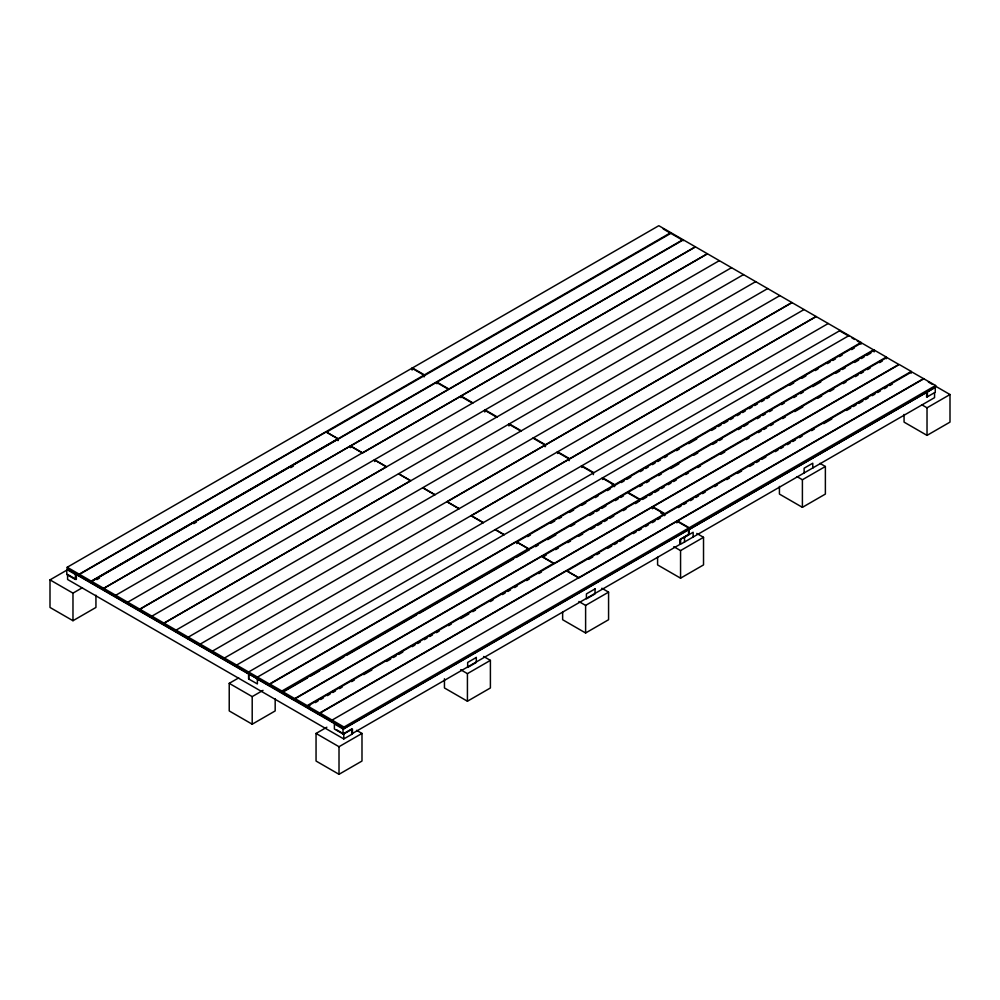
<?xml version="1.0" encoding="UTF-8"?>
<svg xmlns="http://www.w3.org/2000/svg" width="1000" height="1000" viewBox="0 0 1000 1000"><rect width="100%" height="100%" fill="white"/><g stroke="black" fill="none" stroke-linecap="round" stroke-linejoin="round"><path stroke-width="1.5" d="M614.212 486.662L614.212 484.988L269.462 684.025L269.462 685.7L67.213 568.925L67.213 567.263L411.95 368.225L423.95 375.15L423.95 376.812M412.413 369.625L412.413 367.962L658.812 225.7L861.062 342.475L861.062 344.137M95.938 595.2L95.938 607.45L72.975 620.712L50 607.45L50 579.875L67.562 569.725M670.8 232.625L79.212 574.188L79.212 575.85M326.075 432L79.675 574.25L79.675 575.925M326.55 432.113L671.3 233.075M682.837 239.737L338.088 438.775L338.075 440.588M91.737 581.413L683.325 239.862M50 579.875L72.975 593.138L82.425 587.675M96.825 579.6L99.525 578.05M193.775 523.638L196.462 522.075M290.712 467.663L293.412 466.112M695.325 246.788L448.925 389.05L436.925 382.113L436.925 383.787M362.362 452.95L350.363 446.025L103.963 588.275L103.963 589.95M695.362 246.975L350.613 446.012L362.612 452.938L707.35 253.9M460.938 397.65L460.938 395.975L707.337 253.713M719.325 260.65L127.737 602.2L127.737 603.862M731.513 267.675L139.913 609.237L139.913 610.9M743.512 274.6L151.912 616.163L151.912 617.825M164.088 623.188L755.688 281.637M767.688 288.562L176.088 630.112L176.088 631.788M188.263 637.15L779.862 295.6M545.013 446.712L545.013 445.037L200.263 644.075L200.263 645.738M533.462 437.85L545.462 444.775L791.862 302.525M791.9 302.712L447.15 501.737L459.15 508.663M212.45 651.112L804.038 309.55M569.188 460.662L569.188 459L224.438 658.037L224.438 659.7M816.038 316.475L569.637 458.738L557.638 451.812L557.638 453.475M816.075 316.663L471.325 515.7L483.325 522.625M236.625 665.062L828.225 323.512M275.175 698.675L275.175 710.938L252.2 724.2L229.225 710.938L229.225 683.35L238.688 677.887M840.212 330.438L248.612 671.988L248.612 673.662M257.462 677.1L849.062 335.55M602.663 479.475L602.663 477.8L614.663 484.725L861.062 342.475M307.512 677.925L281.925 692.688L269.925 685.763L269.925 684.1L516.337 541.838L528.325 548.763L528.325 550.438M516.812 543.625L516.812 541.962L861.55 342.925L873.55 349.85L873.55 351.525M527.688 536.613L530.388 535.05M550.662 523.35L554.725 521M558.775 518.663L561.487 517.1M569.6 512.413L573.65 510.075M581.763 505.387L585.812 503.05M595.275 497.587L597.987 496.025M607.45 490.562L610.15 489M621.388 482.512L624.087 480.962M626.775 479.4L630.812 477.075M640.238 471.625L642.938 470.075M645.625 468.525L648.325 466.962M652.362 464.637L655.05 463.075M657.75 461.525L660.438 459.963M664.475 457.638L667.175 456.087M676.6 450.637L679.287 449.087M688.713 443.638L696.787 438.975M711.6 430.425L715.65 428.1M718.337 426.538L721.025 424.988M723.725 423.438L727.763 421.1M730.45 419.55L733.15 417.987M737.188 415.662L739.875 414.1M742.575 412.55L745.263 411M749.3 408.663L752 407.113M754.688 405.55L757.387 404M761.425 401.662L764.112 400.112M766.812 398.562L769.5 397M789.7 385.337L793.737 383.013M801.812 378.35L805.863 376.012M815.288 370.575L817.975 369.012M827.4 363.575L830.088 362.025M832.788 360.462L835.475 358.913M839.513 356.575L842.212 355.025M851.637 349.588L854.325 348.025M229.225 683.35L252.2 696.612L263.012 690.375M269.925 684.1L281.925 691.025L528.325 548.763M516.812 541.962L528.8 548.888L873.55 349.85M639.475 499.575L294.738 698.612L294.738 700.288L282.738 693.363L282.738 691.688L627.475 492.65L639.475 499.575L639.475 501.25M886.325 357.062L874.338 350.138L627.938 492.388L639.925 499.312L886.325 357.062L886.325 358.725M310.2 676.363L319.625 670.925M322.325 669.375L343.862 656.938M346.55 655.375L416.575 614.95M419.263 613.4L513.513 558.987M516.213 557.425L526.975 551.213M535.562 546.65L538.275 545.087M547.737 539.625L555.85 534.95M570.712 526.362L574.775 524.012M589.637 515.425L593.7 513.088M596.4 511.525L599.113 509.963M601.812 508.4L605.862 506.062M615.325 500.6L618.038 499.038M620.737 497.475L623.438 495.913M639.663 486.55L642.362 484.988M646.425 482.65L649.125 481.087M658.587 475.625L661.3 474.062M670.763 468.6L678.875 463.913M693.737 455.325L697.8 452.987M712.675 444.4L716.725 442.062M719.425 440.5L722.138 438.938M738.35 429.575L741.062 428.013M743.763 426.45L747.825 424.113M757.288 418.65L759.987 417.088M762.688 415.525L765.4 413.963M769.45 411.625L772.15 410.062M781.612 404.6L784.325 403.038M793.787 397.575L796.488 396.012M800.55 393.663L803.25 392.113M812.712 386.637L820.825 381.962M835.7 373.375L839.75 371.037M842.45 369.475L845.163 367.912M854.625 362.45L858.675 360.1M861.388 358.537L864.087 356.987M866.787 355.425L870.85 353.075M295.2 698.688L541.6 556.425L553.6 563.35L307.2 705.612L295.2 698.688L295.2 700.35L307.2 707.275L309.887 705.725M543.488 556.663L546.188 555.1M555.65 549.637L558.362 548.075M567.825 542.612L570.525 541.05M578.638 536.375L582.7 534.025M590.8 529.35L594.862 527M597.562 525.45L601.625 523.1M604.325 521.538L607.025 519.975M609.738 518.425L613.787 516.075M623.25 510.613L625.962 509.05M635.425 503.587L638.125 502.025M642.625 499.438L646.663 497.1M649.35 495.55L652.05 493.988M654.737 492.438L658.775 490.1M661.475 488.55L664.163 487M668.2 484.663L670.9 483.113M673.587 481.55L676.287 480M685.713 474.562L688.4 473M697.825 467.562L700.512 466M720.713 454.35L724.75 452.013M746.3 439.575L748.988 438.025M758.413 432.575L761.112 431.025M763.8 429.475L766.5 427.912M770.537 425.588L773.225 424.025M782.65 418.587L785.35 417.038M794.775 411.587L802.85 406.925M817.663 398.375L821.7 396.037M829.775 391.375L833.812 389.05M843.238 383.6L845.938 382.05M855.362 376.613L858.05 375.05M860.75 373.5L863.438 371.95M867.475 369.613L870.175 368.062M879.6 362.612L882.288 361.062M664.4 513.975L319.65 713L319.65 714.675L307.663 707.75L307.663 706.075L652.4 507.038L664.4 513.975L664.4 515.638M652.85 508.45L652.85 506.788L899.262 364.525L911.25 371.45L911.25 373.113M315.275 702.613L317.962 701.062M320.662 699.5L323.35 697.95M327.388 695.625L330.087 694.062M332.775 692.513L335.475 690.95M339.513 688.625L342.2 687.062M351.625 681.625L354.325 680.075M363.75 674.625L371.825 669.963M386.637 661.413L390.675 659.087M393.363 657.525L396.062 655.975M398.75 654.412L402.788 652.087M412.212 646.65L414.913 645.088M417.6 643.538L420.3 641.975M424.338 639.65L427.025 638.1M429.725 636.538L432.413 634.987M436.45 632.65L439.15 631.1M448.575 625.65L451.262 624.1M460.688 618.663L468.775 614M472.812 611.663L475.5 610.112M490.312 601.562L493 600M502.425 594.562L505.125 593.013M507.812 591.45L510.513 589.9M514.55 587.562L517.238 586.013M526.663 580.562L529.362 579.012M538.787 573.575L541.475 572.013M652.85 506.788L664.85 513.713L911.25 371.45M332.013 720.138L676.75 521.1L688.75 528.025L688.75 529.7L344 728.725L320.125 714.737L320.125 713.075L566.525 570.812L578.525 577.737M588.688 559.35L592.75 557M596.8 554.663L599.513 553.1M607.612 548.425L611.675 546.075M614.375 544.513L617.087 542.962M619.788 541.4L623.837 539.05M633.3 533.587L636.013 532.025M638.713 530.462L641.413 528.913M645.475 526.562L648.175 525M652.237 522.663L654.938 521.1M657.638 519.538L660.337 517.975M678.312 507.6L681.012 506.05M683.7 504.487L686.4 502.938M690.438 500.613L693.125 499.05M695.825 497.5L698.512 495.938M702.55 493.612L705.25 492.05M714.675 486.613L717.362 485.062M726.787 479.613L729.475 478.062M737.562 473.4L741.6 471.062M749.675 466.4L753.713 464.075M756.413 462.512L759.1 460.962M761.8 459.4L765.837 457.075M775.263 451.637L777.95 450.075M780.65 448.525L783.337 446.962M787.375 444.637L790.075 443.088M792.763 441.525L795.462 439.975M799.5 437.638L802.188 436.087M811.612 430.637L814.312 429.087M823.737 423.65L831.812 418.988M846.625 410.438L850.662 408.1M853.35 406.55L856.05 404.988M858.737 403.438L862.775 401.1M865.475 399.55L868.162 398M872.2 395.662L874.9 394.113M877.588 392.55L880.288 391M884.325 388.663L887.013 387.113M889.712 385.55L892.4 384M677.2 522.513L677.2 520.837L923.6 378.587M923.737 378.825L579 577.863L567 570.938L911.75 371.9L935.6 385.513L935.6 387.175L689.2 529.438L935.263 387.275L935.263 392.25L926.612 397.238L926.612 392.262M356.587 730.325L361.987 733.45L361.987 761.038L339.012 774.3L316.05 761.038L316.05 733.45L326.85 727.212M344 728.725L344 727.062L688.75 528.025M677.2 520.837L689.2 527.762L935.6 385.513M343.025 728.962L688.55 529.475L688.55 534.513L679.8 539.575L679.8 544.475L351.688 733.913L351.688 729L343.025 734L334.387 729.013L334.387 723.975L343.025 728.962L343.025 734M336.362 729.675L343.787 733.962L352.438 728.975L352.438 733.95L343.787 738.938L67.588 579.475L67.588 574.438L76.35 579.487L76.35 574.587L248.588 674.025L248.588 678.938L257.387 683.938L257.387 678.9L248.75 673.913L248.75 678.95M316.05 733.45L339.012 746.712L361.987 733.45M797 476.625L802.4 479.75L825.375 466.488L825.375 494.075L802.4 507.337L779.425 494.075L779.425 486.413M921.625 404.675L927.025 407.8L950 394.538L950 422.113L927.025 435.375L904.062 422.113L904.062 414.45M460.662 669.737L467.425 673.637L490.4 660.375L490.4 687.962L467.425 701.225L444.45 687.962L444.45 678.763M578.85 601.5L585.612 605.4L608.575 592.137L608.575 619.725L585.612 632.987L562.638 619.725L562.638 612.062M673.8 546.688L680.562 550.588L703.525 537.325L703.525 564.913L680.562 578.175L657.588 564.913L657.588 557.25M663.213 228.95L683.475 240.662M839.737 330.875L849.2 336.337M851.9 337.9L854.6 339.45M857.3 341.012L861.363 343.35M928.375 382.05L932.438 384.387M935.138 385.95L950 394.538M819.963 463.363L825.375 466.488M412.413 367.962L424.4 374.888L424.4 376.55M460.938 395.975L472.925 402.9M497.1 416.863L485.112 409.938L485.112 411.6M521.287 430.825L509.288 423.9L509.288 425.562M593.812 472.7L581.812 465.775L581.812 467.438M436.475 382.375L448.475 389.3L103.725 588.337L103.725 590.013M472.475 403.162L460.487 396.238L115.738 595.275L115.738 596.938M496.65 417.125L484.663 410.2L484.663 411.863M520.825 431.075L508.837 424.15L508.837 425.825M533.013 438.113L545.013 445.037M557.188 452.075L569.188 459M581.362 466.025L593.362 472.95L593.362 474.625M602.212 478.062L614.212 484.988M696.775 533.425L703.525 537.325M612 484.862L614.663 486.4L614.663 484.725M660.85 513.062L664.85 515.375L664.85 513.713M601.825 588.237L608.575 592.137M326.1 431.85L338.55 439.038M386.613 466.788L374.625 459.862L374.625 461.538M398.8 473.825L410.788 480.75M422.975 487.788L434.975 494.712M495.412 529.612L504.175 534.663M325.85 431.863L338.075 438.925L91.675 581.175L91.737 583.088M374.375 459.875L386.362 466.8L139.963 609.062L139.963 610.737M398.55 473.837L410.55 480.763L164.137 623.025L164.088 624.862M422.725 487.8L434.725 494.725M446.9 501.75L458.9 508.675M471.075 515.712L483.075 522.638M495.2 529.637L503.95 534.688M483.638 656.475L490.4 660.375M67.213 567.263L269.462 684.025M282.738 691.688L294.738 698.612M307.663 706.075L319.65 713M320.125 713.075L344 727.062M257.225 679.013L335.125 723.988M934.562 392.65L934.562 397.638L680.625 544.237L680.625 539.2L689.275 534.2L689.2 527.762M927.387 391.838L927.387 396.788M927.025 407.8L927.025 435.375M874.338 350.138L874.338 351.8M812.775 468.175L812.775 463.2L804.125 468.2L804.125 473.162M802.4 479.75L802.4 507.337M693.15 537.238L693.15 532.263L684.513 537.263L684.513 542.225M680.562 550.588L680.562 578.175M676.75 521.1L676.75 522.775M652.4 507.038L652.4 508.713M585.612 605.4L585.612 632.987M545.462 444.775L545.462 446.45M528.8 548.888L528.8 550.55M467.425 673.637L467.425 701.225M411.95 368.225L411.95 369.888M350.363 446.025L350.363 447.688M343.787 733.962L343.787 738.938M339.012 746.712L339.012 774.3M337.837 440.462L337.837 438.787L91.438 581.05L91.438 582.712M332.113 720L332.013 721.8M307.2 705.612L307.2 707.275M281.925 691.025L281.925 692.688M257.55 676.95L257.462 678.775M252.2 696.612L252.2 724.2M248.8 671.9L248.8 673.562M236.675 664.9L236.625 666.737M224.675 657.975L224.675 659.638M212.5 650.938L212.45 652.775M200.5 644.013L200.5 645.675M188.325 636.975L188.263 638.812M176.325 630.05L176.325 631.725M152.15 616.1L152.15 617.762M127.975 602.137L127.975 603.8M115.962 595.2L115.962 596.875M79.45 574.125L79.45 575.788M72.975 593.138L72.975 620.712M886.825 357.512L542.075 556.55L554.075 563.475L898.812 364.438L886.825 357.512M476.3 657.463L467.663 662.45L467.663 667.425L476.3 662.438L476.3 657.463M595.062 588.9L586.425 593.888L586.425 598.862L595.062 593.875L595.062 588.9M75.412 574.462L66.775 569.475L66.775 574.513L75.412 579.5L75.412 574.462"/></g></svg>
